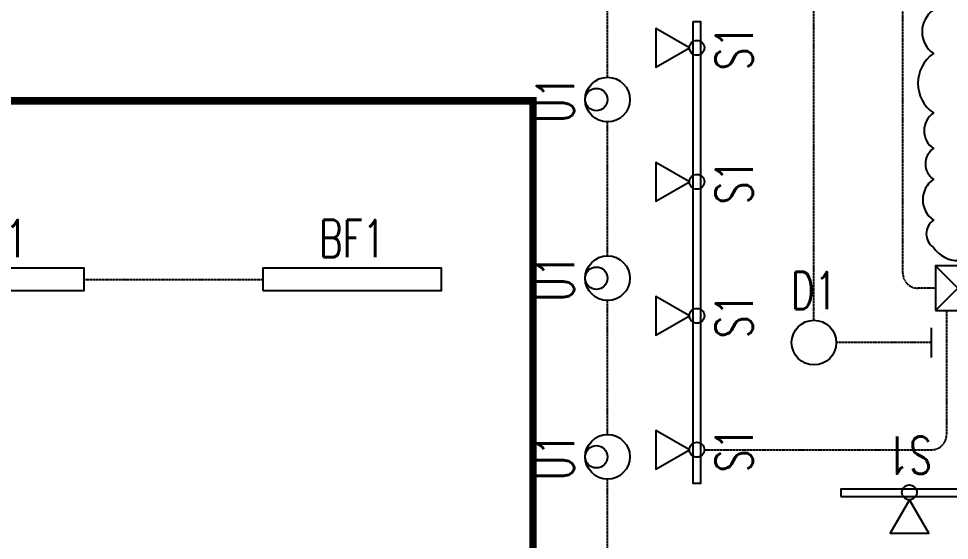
# Model space of a CAD drawing. Header units: millimetres. Extents: x 3999 to 176614, y 1464 to 57550.
# Drawn here: x 127464 to 133713, y 18822 to 22328 of the extents above; entities that cross this region are included whole.
import ezdxf
from ezdxf.enums import TextEntityAlignment as Align

# ---------------------------------------------------------------- set-up
doc = ezdxf.new("R2010")
doc.units = ezdxf.units.MM
doc.header["$LTSCALE"] = 0.2
doc.linetypes.add('CENTER', pattern=[50.8, 31.75, -6.35, 6.35, -6.35])
doc.linetypes.add('PHANTOM', pattern=[63.5, 31.75, -6.35, 6.35, -6.35, 6.35, -6.35])
for name, color, linetype in [('1_シンボル', 2, 'Continuous'), ('1_配線_1', 1, 'Continuous'), ('1_配線_4', 1, 'CENTER'), ('1_電源区画', 4, 'Continuous')]:
    doc.layers.add(name, color=color, linetype=linetype)
doc.layers.add('1_追加変更', color=10, linetype='Continuous', plot=False)
doc.layers.add('kakure', color=170, linetype='Continuous', plot=False)
doc.styles.get("Standard").update_dxf_attribs({"font": 'simplex.shx', "width": 0.8, "bigfont": 'extfont2.shx'})

# ---------------------------------------------------------------- blocks, each defined once
blk = doc.blocks.new('L-DL')
at = {"color": 0, "linetype": 'ByBlock'}
blk.add_circle((0, 0), 150, dxfattribs=at)
blk = doc.blocks.new('D1')
at = {"layer": '1_シンボル', "linetype": 'Continuous', "lineweight": -3, "transparency": 33554687}
blk.add_blockref('L-DL', (0, 0), dxfattribs=at)
at = {"layer": 'kakure', "width": 0.7}
blk.add_text('D1', height=250, dxfattribs=at).set_placement((0, 350), align=Align.MIDDLE)
blk = doc.blocks.new('L-ｽﾎﾟｯﾄﾗｲﾄ')
at = {"color": 0, "linetype": 'ByBlock'}
blk.add_lwpolyline([(100, 0), (325, -129.9), (325, 129.9)], close=True, dxfattribs=at)
blk.add_circle((50, 0), 50, dxfattribs=at)
blk = doc.blocks.new('S1')
at = {"layer": '1_シンボル', "lineweight": -3, "rotation": 90}
blk.add_blockref('L-ｽﾎﾟｯﾄﾗｲﾄ', (0, -50), dxfattribs=at)
at = {"layer": 'kakure', "width": 0.7}
blk.add_text('S1', height=250, dxfattribs=at).set_placement((0, -250), align=Align.MIDDLE)
blk = doc.blocks.new('L-40WX1B')
at = {"color": 0, "linetype": 'ByBlock'}
blk.add_lwpolyline([(-600, -75), (600, -75), (600, 75), (-600, 75)], close=True, dxfattribs=at)
blk = doc.blocks.new('BF1')
at = {"layer": '1_シンボル', "linetype": 'Continuous', "lineweight": -3}
blk.add_blockref('L-40WX1B', (0, 0), dxfattribs=at)
at = {"layer": 'kakure', "width": 0.7}
blk.add_text('BF1', height=250, dxfattribs=at).set_placement((0, 275), align=Align.MIDDLE)
blk = doc.blocks.new('L-UDL')
at = {"color": 0, "linetype": 'ByBlock'}
for centre, radius in [((0, 0), 150), ((0, 75), 75)]:
    blk.add_circle(centre, radius, dxfattribs=at)
blk = doc.blocks.new('U1')
at = {"layer": '1_シンボル'}
blk.add_blockref('L-UDL', (0, 0), dxfattribs=at)
at = {"layer": 'kakure', "width": 0.7}
blk.add_text('U1', height=250, dxfattribs=at).set_placement((0, 350), align=Align.MIDDLE)
blk = doc.blocks.new('C-ﾌﾟﾙﾎﾞｯｸｽ')
at = {"color": 0, "linetype": 'ByBlock'}
for p, q in [((-150, 150), (150, -150)), ((150, 150), (-150, -150))]:
    blk.add_line(p, q, dxfattribs=at)
blk.add_lwpolyline([(-150, -150), (150, -150), (150, 150), (-150, 150)], close=True, dxfattribs=at)

msp = doc.modelspace()

# ---------------------------------------------------------------- linework, layer by layer
at = {"layer": '1_シンボル', "color": 7}
for points in [[(131993, 22308.8), (132043, 22308.8), (132043, 19203.9), (131993, 19203.9)], [(132984.7, 19116.4), (137964.7, 19116.4), (137964.7, 19166.4), (132984.7, 19166.4)]]:
    msp.add_lwpolyline(points, close=True, dxfattribs=at)
at = {"layer": '1_追加変更'}
msp.add_lwpolyline([(133606, 26714.6, 0.520567), (133606, 26391.1, 0.520567), (133606, 26188.3, 0.520567), (133606, 25821, 0.520567), (133606, 25475.2, 0.520567), (133606, 25220.1, 0.520567), (133606, 24910.3, 0.520567), (133606, 24562.4, 0.520567), (133606, 24288, 0.520567), (133606, 23955.4, 0.520567), (133606, 23689.7, 0.520567), (133606, 23309.8, 0.520567), (133606, 23024, 0.520567), (133606, 22667.8, 0.520567), (133606, 22386.3, 0.520567), (133606, 22092.6, 0.520567), (133606, 21693.6, 0.520567), (133606, 21454.6, 0.520567), (133606, 21248.1, 0.520567), (133606, 20973.2, 0.520567), (133606, 20789.6, 0.520567), (133944.3, 20789.6, 0.520567)], format="xyb", dxfattribs=at)
at = {"layer": '1_配線_1'}
msp.add_line((133594, 20051.4), (133594, 20251.4), dxfattribs=at)
at = {"layer": '1_配線_4'}
for p, q in [((133400.9, 20617.1), (133400.9, 24414.2)), ((132804, 20301.4), (132804, 23101.4)), ((131418, 21933.8), (131418, 22833.8)), ((131418, 20733.8), (131418, 21633.8)), ((127903.1, 20575), (129103.1, 20575)), ((133619, 20517.1), (133500.9, 20517.1)), ((131418, 19533.8), (131418, 20433.8)), ((133694, 20367.1), (133694, 19531.2)), ((133594, 20151.4), (132954, 20151.4)), ((132068, 19431.2), (133594, 19431.2)), ((131418, 18333.8), (131418, 19233.8))]:
    msp.add_line(p, q, dxfattribs=at)
for centre, start, end in [((133500.9, 20617.1), 180, 270), ((133594, 19531.2), 270, 0)]:
    msp.add_arc(centre, 100, start, end, dxfattribs=at)
at = {"layer": '1_電源区画', "linetype": 'PHANTOM', "const_width": 50}
msp.add_lwpolyline([(122158.2, 20524.9), (123558.2, 20524.9), (123558.2, 21774.9), (130918, 21774.9), (130918, 14724.9)], dxfattribs=at)

# ---------------------------------------------------------------- block references
at = {"layer": '1_シンボル'}
for name, p, rotation in [('S1', (132018, 22131.2), 90), ('U1', (131418, 21783.8), 90), ('S1', (132018, 21231.2), 90), ('U1', (131418, 20583.8), 90), ('S1', (132018, 20331.2), 90), ('S1', (132018, 19431.2), 90), ('U1', (131418, 19383.8), 90), ('S1', (133444.7, 19144.9), 180)]:
    msp.add_blockref(name, p, dxfattribs=dict(at, rotation=rotation))
for name, p in [('BF1', (127303.1, 20575)), ('BF1', (129703.1, 20575)), ('D1', (132804, 20151.4))]:
    msp.add_blockref(name, p, dxfattribs=at)
at = {"layer": '1_シンボル', "linetype": 'Continuous', "lineweight": -3}
msp.add_blockref('C-ﾌﾟﾙﾎﾞｯｸｽ', (133769, 20517.1), dxfattribs=at)

doc.saveas('drawing.dxf')
